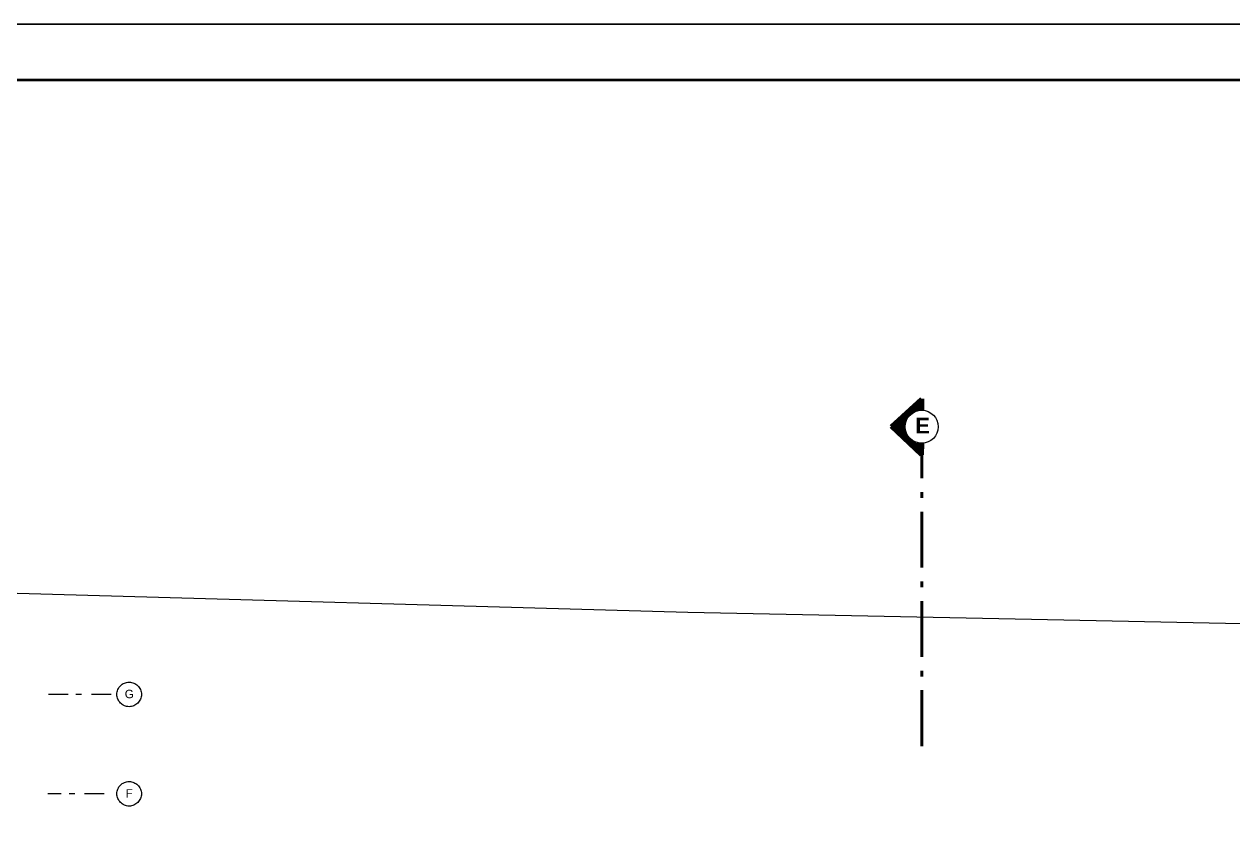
# Model space of a CAD drawing. Header units: metres. Extents: x 27 to 147, y -173 to 8.
# Drawn here: x 52.12 to 73.8, y -5.81 to 8.48 of the extents above; entities that cross this region are included whole.
import ezdxf
from ezdxf.enums import TextEntityAlignment as Align

# ---------------------------------------------------------------- set-up
doc = ezdxf.new("R2010")
doc.units = ezdxf.units.M
for name, pattern in [('1CORTE', [1.5, 1, -0.25, 0, -0.25]), ('ACAD_ISO04W100', [30, 24, -3, 0, -3]), ('CENTER2', [28.575, 19.05, -3.175, 3.175, -3.175]), ('Dot & Dashed', [0.670278, 0.352778, -0.176389, 0, -0.141111])]:
    doc.linetypes.add(name, pattern=pattern)
for name, color, linetype, lineweight in [('1', 7, 'Continuous', 5), ('AA. Proyeccion Corte', 10, '1CORTE', 50), ('CORTE_EJE', 31, 'ACAD_ISO04W100', 80), ('Drawing & Figure_Pen_No__1', 7, 'Continuous', 13), ('GRAFO 0 BLANCO', 7, 'Continuous', 0), ('TEXTOS-SUBTITULO', 7, 'Continuous', 30)]:
    doc.layers.add(name, color=color, linetype=linetype, lineweight=lineweight)
doc.layers.add('Drawing & Figure_Pen_No__167', color=7, linetype='Continuous', lineweight=13, true_color=0x6a6a6a)
doc.styles.add('GENERATED_STYLE_1', font='arialbd.ttf')
doc.styles.add('TURBO_BASS', font='swisseb.ttf')

msp = doc.modelspace()

# ---------------------------------------------------------------- hatches: boundary and pattern name
at = {"layer": '1', "lineweight": 5, "true_color": 0x636466}
h = msp.add_hatch(dxfattribs=at)
h.set_pattern_fill('_USER,_O', color=251, scale=0.02, angle=540, pattern_type=0)
h.set_pattern_definition([(180.373563, (124.584055, 152.383999), (-0.000130397, 0.019999575), [])])
h.paths.add_polyline_path([(67.923, 1.272, -0.414214), (68.221, 1.566), (68.222, 1.772), (67.677, 1.273), (68.215, 0.767), (68.217, 0.974, -0.414214)])
h = msp.add_hatch(dxfattribs=at)
h.set_pattern_fill('_USER,_O', color=251, scale=0.02, angle=540, pattern_type=0)
h.set_pattern_definition([(180.373563, (124.584055, 152.383999), (-0.000130397, 0.019999575), [])])
h.paths.add_polyline_path([(67.923, 1.272, -0.414214), (68.221, 1.566), (68.222, 1.772), (67.677, 1.273), (68.215, 0.767), (68.217, 0.974, -0.414214)])
h = msp.add_hatch(dxfattribs=at)
h.set_pattern_fill('_USER,_O', color=251, scale=0.02, angle=540, pattern_type=0)
h.set_pattern_definition([(180.373563, (124.584055, 152.383999), (-0.000130397, 0.019999575), [])])
h.paths.add_polyline_path([(67.923, 1.272, -0.414214), (68.221, 1.566), (68.222, 1.772), (67.677, 1.273), (68.215, 0.767), (68.217, 0.974, -0.414214)])
h = msp.add_hatch(dxfattribs=at)
h.set_pattern_fill('_USER,_O', color=251, scale=0.02, angle=540, pattern_type=0)
h.set_pattern_definition([(180.373563, (124.584055, 152.383999), (-0.000130397, 0.019999575), [])])
h.paths.add_polyline_path([(67.923, 1.272, -0.414214), (68.221, 1.566), (68.222, 1.772), (67.677, 1.273), (68.215, 0.767), (68.217, 0.974, -0.414214)])

# ---------------------------------------------------------------- linework, layer by layer
at = {"color": 7}
msp.add_lwpolyline([(26.786, 8.485), (146.786, 8.485), (146.786, -81.515), (26.786, -81.515), (26.786, 8.485)], dxfattribs=at)
at = {"color": 7, "lineweight": 40}
msp.add_lwpolyline([(27.786, 7.485), (145.786, 7.485), (145.786, -77.621), (27.786, -77.621)], close=True, dxfattribs=at)
at = {"layer": '1', "color": 7}
msp.add_circle((68.217, 1.27), 0.296, dxfattribs=at)
msp.add_circle((68.217, 1.27), 0.296, dxfattribs=at)
msp.add_circle((68.217, 1.27), 0.296, dxfattribs=at)
msp.add_circle((68.217, 1.27), 0.296, dxfattribs=at)
at = {"layer": 'AA. Proyeccion Corte', "color": 7}
msp.add_line((68.221, -4.455), (68.221, 0.974), dxfattribs=at)
msp.add_line((68.221, -4.455), (68.221, 0.974), dxfattribs=at)
msp.add_lwpolyline([(68.221, 1.566), (68.221, 1.566)], dxfattribs=at)
msp.add_lwpolyline([(68.221, 1.566), (68.221, 1.566)], dxfattribs=at)
at = {"layer": 'CORTE_EJE', "color": 7, "linetype": 'ACAD_ISO04W100', "ltscale": 0.8}
msp.add_lwpolyline([(68.217, 0.974), (68.215, 0.767), (67.677, 1.273), (68.222, 1.772), (68.221, 1.566)], dxfattribs=at)
msp.add_lwpolyline([(68.217, 0.974), (68.215, 0.767), (67.677, 1.273), (68.222, 1.772), (68.221, 1.566)], dxfattribs=at)
msp.add_lwpolyline([(68.217, 0.974), (68.215, 0.767), (67.677, 1.273), (68.222, 1.772), (68.221, 1.566)], dxfattribs=at)
msp.add_lwpolyline([(68.217, 0.974), (68.215, 0.767), (67.677, 1.273), (68.222, 1.772), (68.221, 1.566)], dxfattribs=at)
at = {"layer": 'Drawing & Figure_Pen_No__167', "color": 251, "linetype": 'Dot & Dashed', "lineweight": 13, "true_color": 0x6a6a6a}
for p, q in [((53.679, -3.529), (52.545, -3.529)), ((53.557, -5.31), (52.545, -5.31))]:
    msp.add_line(p, q, dxfattribs=at)
at = {"layer": 'Drawing & Figure_Pen_No__167', "color": 251, "linetype": 'CENTER2', "lineweight": 13, "true_color": 0x6a6a6a}
for centre in [(54.004, -3.529), (54.004, -5.31)]:
    msp.add_circle(centre, 0.22, dxfattribs=at)
at = {"layer": 'GRAFO 0 BLANCO', "color": 7}
msp.add_lwpolyline([(33.075, -1.142), (37.422, -1.369), (43.764, -1.503), (44.724, -1.528), (51.784, -1.71), (64.025, -2.053), (70.185, -2.181), (83.803, -2.463)], dxfattribs=at)

# ---------------------------------------------------------------- texts
at = {"layer": 'Drawing & Figure_Pen_No__1', "color": 7, "linetype": 'Continuous', "lineweight": 13, "char_height": 0.15, "attachment_point": 7, "style": 'GENERATED_STYLE_1'}
for s, insert in [('\\A1;{\\pql;\\fArial|b0|i0|c0|p34;G}', (53.925, -3.598)), ('\\A1;{\\pql;\\fArial|b0|i0|c0|p34;F}', (53.94, -5.377))]:
    msp.add_mtext(s, dxfattribs=dict(at, insert=insert))
at = {"layer": 'TEXTOS-SUBTITULO', "style": 'TURBO_BASS'}
msp.add_text('E', height=0.283, rotation=360, dxfattribs=at).set_placement((68.234, 1.149), align=Align.CENTER)
msp.add_text('E', height=0.283, rotation=360, dxfattribs=at).set_placement((68.234, 1.149), align=Align.CENTER)

doc.saveas('drawing.dxf')
